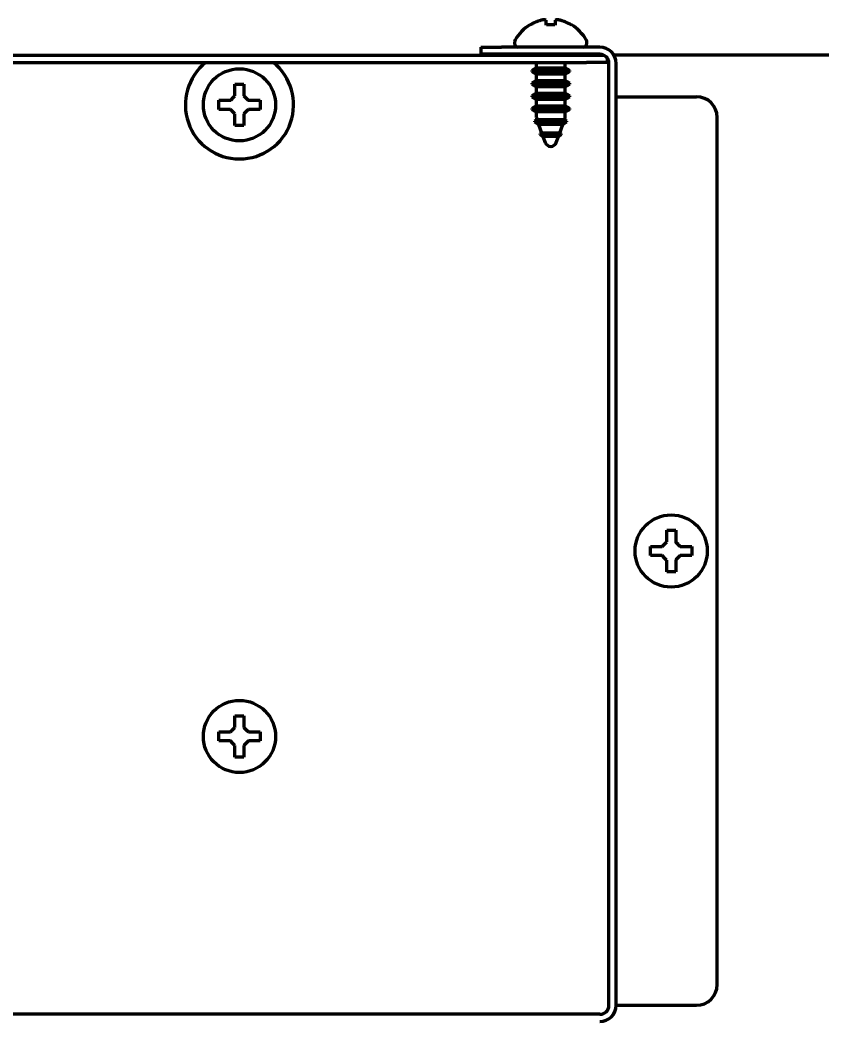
# Model space of a CAD drawing. Header units: inches. Extents: x -2898 to 7248, y 606 to 5598.
# Drawn here: x 2741 to 2829.9, y 4658.8 to 4769.3 of the extents above; entities that cross this region are included whole.
import ezdxf

# ---------------------------------------------------------------- set-up
doc = ezdxf.new("R2010")
doc.units = ezdxf.units.IN

msp = doc.modelspace()

# ---------------------------------------------------------------- linework, layer by layer
at = {"linetype": 'Continuous', "lineweight": 70}
for p, q in [((2797.5, 4768.74), (2797.5, 4768.78)), ((2802.1, 4768.78), (2802.1, 4768.74)), ((2795.8, 4766.9), (2795.8, 4766.7)), ((2803.8, 4766.7), (2803.8, 4766.9)), ((2697.85, 4765.4), (2803.75, 4765.4)), ((2792.05, 4766.3), (2794.35, 4766.3)), ((2792.05, 4766.3), (2792.05, 4765.5)), ((2794.35, 4765.5), (2792.05, 4765.5)), ((2805.25, 4766.3), (2794.35, 4766.3)), ((2805.25, 4765.5), (2794.35, 4765.5)), ((2798.2, 4765.5), (2798.2, 4765.4)), ((2801.4, 4765.4), (2801.4, 4765.5)), ((2803.75, 4765.4), (2805.68, 4765.4)), ((3043.13, 4765.4), (2806.81, 4765.4)), ((2697.85, 4764.6), (2803.75, 4764.6)), ((2798.2, 4764.6), (2798.2, 4763.99)), ((2801.4, 4763.99), (2801.4, 4764.6)), ((2806.05, 4764.6), (2803.75, 4764.6)), ((2806.05, 4765.1), (2806.05, 4764.6)), ((2806.25, 4660.1), (2806.25, 4764.5)), ((2807.05, 4660.1), (2807.05, 4764.5)), ((2798.2, 4763.99), (2797.7, 4763.7)), ((2797.7, 4763.7), (2797.7, 4763.6)), ((2797.7, 4763.7), (2799.8, 4763.7)), ((2801.9, 4763.6), (2797.7, 4763.6)), ((2797.7, 4763.6), (2798.2, 4763.31)), ((2798.2, 4763.99), (2799.8, 4763.99)), ((2798.2, 4763.31), (2798.2, 4762.59)), ((2801.4, 4763.31), (2798.2, 4763.31)), ((2799.8, 4763.99), (2801.4, 4763.99)), ((2799.8, 4763.7), (2801.9, 4763.7)), ((2801.9, 4763.7), (2801.4, 4763.99)), ((2801.4, 4763.31), (2801.9, 4763.6)), ((2801.4, 4762.59), (2801.4, 4763.31)), ((2801.9, 4763.6), (2801.9, 4763.7)), ((2798.2, 4762.59), (2797.7, 4762.3)), ((2797.7, 4762.3), (2797.7, 4762.2)), ((2797.7, 4762.3), (2799.8, 4762.3)), ((2801.9, 4762.2), (2797.7, 4762.2)), ((2797.7, 4762.2), (2798.2, 4761.91)), ((2798.2, 4762.59), (2799.8, 4762.59)), ((2799.8, 4762.59), (2801.4, 4762.59)), ((2799.8, 4762.3), (2801.9, 4762.3)), ((2801.9, 4762.3), (2801.4, 4762.59)), ((2801.4, 4761.91), (2801.9, 4762.2)), ((2801.9, 4762.2), (2801.9, 4762.3)), ((2798.2, 4761.19), (2797.7, 4760.9)), ((2797.7, 4760.9), (2797.7, 4760.8)), ((2797.7, 4760.9), (2799.8, 4760.9)), ((2801.4, 4761.91), (2798.2, 4761.91)), ((2798.2, 4761.91), (2798.2, 4761.19)), ((2798.2, 4761.19), (2799.8, 4761.19)), ((2799.8, 4761.19), (2801.4, 4761.19)), ((2799.8, 4760.9), (2801.9, 4760.9)), ((2801.4, 4761.19), (2801.4, 4761.91)), ((2801.9, 4760.9), (2801.4, 4761.19)), ((2801.9, 4760.8), (2801.9, 4760.9)), ((2763, 4759.9), (2763, 4760.4)), ((2763, 4759.4), (2763, 4759.9)), ((2767.6, 4760.4), (2767.6, 4759.9)), ((2767.6, 4759.9), (2767.6, 4759.4)), ((2801.9, 4760.8), (2797.7, 4760.8)), ((2797.7, 4760.8), (2798.2, 4760.51)), ((2798.2, 4759.79), (2797.7, 4759.5)), ((2801.4, 4760.51), (2798.2, 4760.51)), ((2798.2, 4760.51), (2798.2, 4759.79)), ((2798.2, 4759.79), (2799.8, 4759.79)), ((2799.8, 4759.79), (2801.4, 4759.79)), ((2801.4, 4760.51), (2801.9, 4760.8)), ((2801.4, 4759.79), (2801.4, 4760.51)), ((2801.9, 4759.5), (2801.4, 4759.79)), ((2807.05, 4760.8), (2808.05, 4760.8)), ((2808.05, 4760.8), (2815.95, 4760.8)), ((2797.7, 4759.5), (2797.7, 4759.4)), ((2797.7, 4759.5), (2799.8, 4759.5)), ((2801.9, 4759.4), (2797.7, 4759.4)), ((2797.7, 4759.4), (2798.2, 4759.11)), ((2801.4, 4759.11), (2798.2, 4759.11)), ((2798.2, 4759.11), (2798.2, 4758.58)), ((2799.8, 4759.5), (2801.9, 4759.5)), ((2801.4, 4759.11), (2801.9, 4759.4)), ((2801.4, 4758.58), (2801.4, 4759.11)), ((2801.9, 4759.4), (2801.9, 4759.5)), ((2798.27, 4758.26), (2797.99, 4758.1)), ((2797.99, 4758.1), (2799.8, 4758.1)), ((2797.99, 4758.1), (2797.99, 4758)), ((2801.6, 4758), (2797.99, 4758)), ((2797.99, 4758), (2798.46, 4757.73)), ((2798.24, 4758.32), (2798.27, 4758.26)), ((2798.27, 4758.26), (2801.33, 4758.26)), ((2801.14, 4757.73), (2798.46, 4757.73)), ((2798.46, 4757.73), (2798.79, 4756.81)), ((2799.8, 4758.1), (2801.6, 4758.1)), ((2800.8, 4756.81), (2801.14, 4757.73)), ((2801.14, 4757.73), (2801.6, 4758)), ((2801.33, 4758.26), (2801.35, 4758.32)), ((2801.6, 4758.1), (2801.33, 4758.26)), ((2801.6, 4758), (2801.6, 4758.1)), ((2818.25, 4662.4), (2818.25, 4758.5)), ((2798.79, 4756.81), (2798.6, 4756.7)), ((2798.6, 4756.7), (2798.6, 4756.6)), ((2798.6, 4756.7), (2800.99, 4756.7)), ((2800.99, 4756.6), (2798.6, 4756.6)), ((2798.6, 4756.6), (2798.94, 4756.4)), ((2798.79, 4756.81), (2800.8, 4756.81)), ((2800.65, 4756.4), (2800.99, 4756.6)), ((2800.99, 4756.7), (2800.8, 4756.81)), ((2800.99, 4756.6), (2800.99, 4756.7)), ((2798.94, 4756.4), (2799.19, 4755.73)), ((2800.65, 4756.4), (2798.94, 4756.4)), ((2800.41, 4755.73), (2800.65, 4756.4)), ((2810.85, 4710.45), (2810.85, 4710.95)), ((2810.85, 4709.95), (2810.85, 4710.45)), ((2815.45, 4710.95), (2815.45, 4710.45)), ((2815.45, 4710.45), (2815.45, 4709.95)), ((2763, 4689.9), (2763, 4690.4)), ((2767.6, 4690.4), (2767.6, 4689.9)), ((2763, 4689.4), (2763, 4689.9)), ((2767.6, 4689.9), (2767.6, 4689.4)), ((2807.05, 4660.1), (2808.05, 4660.1)), ((2808.05, 4660.1), (2815.95, 4660.1)), ((2805.25, 4659.1), (2697.85, 4659.1))]:
    msp.add_line(p, q, dxfattribs=at)
for centre in [(2765.3, 4759.9), (2813.15, 4710.45), (2765.3, 4689.9)]:
    msp.add_circle(centre, 4, dxfattribs=at)
for centre, radius, start, end in [((2800, 4764.68), 4.8, 121.3727, 149.6988), ((2799.6, 4764.68), 4.8, 30.3012, 58.6273), ((2796.2, 4766.9), 0.4, 149.6988, 180), ((2796.2, 4766.7), 0.4, 180, 270), ((2803.4, 4766.7), 0.4, 270, 0), ((2803.4, 4766.9), 0.4, 0, 30.3012), ((2805.25, 4764.5), 1.8, 0, 90), ((2805.25, 4764.5), 1, 0, 90), ((2765.3, 4759.9), 6, 128.43, 270), ((2765.3, 4759.9), 6, 270, 51.57), ((2815.95, 4758.5), 2.3, 0, 90), ((2798.95, 4758.58), 0.75, 180, 200), ((2800.65, 4758.58), 0.75, 340, 0), ((2799.8, 4755.95), 0.65, 200, 340), ((2815.95, 4662.4), 2.3, 270, 0), ((2805.25, 4660.1), 1, 270, 0), ((2805.25, 4660.1), 1.8, 270, 0)]:
    msp.add_arc(centre, radius, start, end, dxfattribs=at)
for points in [[(2798.8, 4769.29), (2798.74, 4769.28), (2798.63, 4769.25), (2798.47, 4769.2), (2798.31, 4769.14), (2798.16, 4769.08), (2798.01, 4769.02), (2797.85, 4768.94), (2797.68, 4768.85), (2797.56, 4768.78), (2797.5, 4768.74)], [(2799.3, 4769.29), (2799.27, 4769.3), (2799.22, 4769.3), (2799.15, 4769.31), (2799.07, 4769.31), (2799, 4769.31), (2798.93, 4769.31), (2798.87, 4769.3), (2798.82, 4769.3), (2798.8, 4769.29)], [(2800.3, 4768.74), (2800.13, 4768.76), (2799.8, 4768.79), (2799.46, 4768.76), (2799.3, 4768.74)], [(2800.8, 4769.29), (2800.77, 4769.3), (2800.73, 4769.3), (2800.65, 4769.31), (2800.58, 4769.31), (2800.51, 4769.31), (2800.44, 4769.31), (2800.37, 4769.3), (2800.32, 4769.3), (2800.3, 4769.29)], [(2800.3, 4769.29), (2800.3, 4769.28), (2800.3, 4769.25), (2800.3, 4769.2), (2800.3, 4769.14), (2800.3, 4769.08), (2800.3, 4769.02), (2800.3, 4768.94), (2800.3, 4768.85), (2800.3, 4768.78), (2800.3, 4768.74)], [(2764.8, 4760.9), (2764.8, 4760.95), (2764.8, 4761.06), (2764.8, 4761.22), (2764.8, 4761.38), (2764.8, 4761.54), (2764.8, 4761.69), (2764.8, 4761.84), (2764.8, 4762.01), (2764.8, 4762.13), (2764.8, 4762.2)], [(2764.8, 4762.2), (2764.96, 4762.2), (2765.3, 4762.2), (2765.63, 4762.2), (2765.8, 4762.2)], [(2764.3, 4760.4), (2764.32, 4760.42), (2764.37, 4760.47), (2764.44, 4760.54), (2764.51, 4760.61), (2764.58, 4760.68), (2764.65, 4760.75), (2764.73, 4760.83), (2764.77, 4760.87), (2764.8, 4760.9)], [(2765.8, 4760.9), (2765.82, 4760.87), (2765.87, 4760.82), (2765.95, 4760.75), (2766.02, 4760.68), (2766.09, 4760.6), (2766.16, 4760.54), (2766.23, 4760.47), (2766.27, 4760.42), (2766.3, 4760.4)], [(2766.3, 4760.4), (2766.35, 4760.4), (2766.46, 4760.4), (2766.62, 4760.4), (2766.78, 4760.4), (2766.94, 4760.4), (2767.09, 4760.4), (2767.24, 4760.4), (2767.41, 4760.4), (2767.53, 4760.4), (2767.6, 4760.4)], [(2764.3, 4759.4), (2764.24, 4759.4), (2764.13, 4759.4), (2763.97, 4759.4), (2763.81, 4759.4), (2763.66, 4759.4), (2763.51, 4759.4), (2763.35, 4759.4), (2763.18, 4759.4), (2763.06, 4759.4), (2763, 4759.4)], [(2764.8, 4758.9), (2764.77, 4758.92), (2764.72, 4758.98), (2764.65, 4759.05), (2764.57, 4759.12), (2764.5, 4759.19), (2764.43, 4759.26), (2764.37, 4759.33), (2764.32, 4759.37), (2764.3, 4759.4)], [(2766.3, 4759.4), (2766.27, 4759.37), (2766.23, 4759.33), (2766.15, 4759.26), (2766.08, 4759.18), (2766.01, 4759.11), (2765.94, 4759.04), (2765.87, 4758.97), (2765.82, 4758.92), (2765.8, 4758.9)], [(2765.8, 4758.9), (2765.8, 4758.84), (2765.8, 4758.74), (2765.8, 4758.57), (2765.8, 4758.41), (2765.8, 4758.26), (2765.8, 4758.11), (2765.8, 4757.95), (2765.8, 4757.79), (2765.8, 4757.66), (2765.8, 4757.6)], [(2765.8, 4757.6), (2765.63, 4757.6), (2765.3, 4757.6), (2764.96, 4757.6), (2764.8, 4757.6)], [(2812.65, 4711.45), (2812.65, 4711.5), (2812.65, 4711.61), (2812.65, 4711.77), (2812.65, 4711.93), (2812.65, 4712.09), (2812.65, 4712.24), (2812.65, 4712.39), (2812.65, 4712.56), (2812.65, 4712.68), (2812.65, 4712.75)], [(2812.65, 4712.75), (2812.81, 4712.75), (2813.15, 4712.75), (2813.48, 4712.75), (2813.65, 4712.75)], [(2812.15, 4710.95), (2812.17, 4710.97), (2812.22, 4711.02), (2812.29, 4711.09), (2812.36, 4711.16), (2812.43, 4711.23), (2812.5, 4711.3), (2812.58, 4711.38), (2812.62, 4711.42), (2812.65, 4711.45)], [(2813.65, 4711.45), (2813.67, 4711.42), (2813.72, 4711.37), (2813.8, 4711.3), (2813.87, 4711.23), (2813.94, 4711.15), (2814.01, 4711.09), (2814.08, 4711.02), (2814.12, 4710.97), (2814.15, 4710.95)], [(2814.15, 4710.95), (2814.2, 4710.95), (2814.31, 4710.95), (2814.47, 4710.95), (2814.63, 4710.95), (2814.79, 4710.95), (2814.94, 4710.95), (2815.09, 4710.95), (2815.26, 4710.95), (2815.38, 4710.95), (2815.45, 4710.95)], [(2812.15, 4709.95), (2812.09, 4709.95), (2811.98, 4709.95), (2811.82, 4709.95), (2811.66, 4709.95), (2811.51, 4709.95), (2811.36, 4709.95), (2811.2, 4709.95), (2811.03, 4709.95), (2810.91, 4709.95), (2810.85, 4709.95)], [(2812.65, 4709.45), (2812.62, 4709.47), (2812.57, 4709.53), (2812.5, 4709.6), (2812.42, 4709.67), (2812.35, 4709.74), (2812.28, 4709.81), (2812.22, 4709.88), (2812.17, 4709.92), (2812.15, 4709.95)], [(2814.15, 4709.95), (2814.12, 4709.92), (2814.08, 4709.88), (2814, 4709.81), (2813.93, 4709.73), (2813.86, 4709.66), (2813.79, 4709.59), (2813.72, 4709.52), (2813.67, 4709.47), (2813.65, 4709.45)], [(2813.65, 4709.45), (2813.65, 4709.39), (2813.65, 4709.29), (2813.65, 4709.12), (2813.65, 4708.96), (2813.65, 4708.81), (2813.65, 4708.66), (2813.65, 4708.5), (2813.65, 4708.34), (2813.65, 4708.21), (2813.65, 4708.15)], [(2813.65, 4708.15), (2813.48, 4708.15), (2813.15, 4708.15), (2812.81, 4708.15), (2812.65, 4708.15)], [(2764.8, 4690.9), (2764.8, 4690.95), (2764.8, 4691.06), (2764.8, 4691.22), (2764.8, 4691.38), (2764.8, 4691.54), (2764.8, 4691.69), (2764.8, 4691.84), (2764.8, 4692.01), (2764.8, 4692.13), (2764.8, 4692.2)], [(2764.8, 4692.2), (2764.96, 4692.2), (2765.3, 4692.2), (2765.63, 4692.2), (2765.8, 4692.2)], [(2764.3, 4690.4), (2764.32, 4690.42), (2764.37, 4690.47), (2764.44, 4690.54), (2764.51, 4690.61), (2764.58, 4690.68), (2764.65, 4690.75), (2764.73, 4690.83), (2764.77, 4690.87), (2764.8, 4690.9)], [(2765.8, 4690.9), (2765.82, 4690.87), (2765.87, 4690.82), (2765.95, 4690.75), (2766.02, 4690.68), (2766.09, 4690.6), (2766.16, 4690.54), (2766.23, 4690.47), (2766.27, 4690.42), (2766.3, 4690.4)], [(2766.3, 4690.4), (2766.35, 4690.4), (2766.46, 4690.4), (2766.62, 4690.4), (2766.78, 4690.4), (2766.94, 4690.4), (2767.09, 4690.4), (2767.24, 4690.4), (2767.41, 4690.4), (2767.53, 4690.4), (2767.6, 4690.4)], [(2764.3, 4689.4), (2764.24, 4689.4), (2764.13, 4689.4), (2763.97, 4689.4), (2763.81, 4689.4), (2763.66, 4689.4), (2763.51, 4689.4), (2763.35, 4689.4), (2763.18, 4689.4), (2763.06, 4689.4), (2763, 4689.4)], [(2764.8, 4688.9), (2764.77, 4688.92), (2764.72, 4688.98), (2764.65, 4689.05), (2764.57, 4689.12), (2764.5, 4689.19), (2764.43, 4689.26), (2764.37, 4689.33), (2764.32, 4689.37), (2764.3, 4689.4)], [(2766.3, 4689.4), (2766.27, 4689.37), (2766.23, 4689.33), (2766.15, 4689.26), (2766.08, 4689.18), (2766.01, 4689.11), (2765.94, 4689.04), (2765.87, 4688.97), (2765.82, 4688.92), (2765.8, 4688.9)], [(2765.8, 4688.9), (2765.8, 4688.84), (2765.8, 4688.74), (2765.8, 4688.57), (2765.8, 4688.41), (2765.8, 4688.26), (2765.8, 4688.11), (2765.8, 4687.95), (2765.8, 4687.79), (2765.8, 4687.66), (2765.8, 4687.6)], [(2765.8, 4687.6), (2765.63, 4687.6), (2765.3, 4687.6), (2764.96, 4687.6), (2764.8, 4687.6)]]:
    msp.add_open_spline(points, degree=3, dxfattribs=at)
for points in [[(2799.3, 4768.74), (2799.3, 4768.87), (2799.3, 4768.98), (2799.3, 4769.11), (2799.3, 4769.15), (2799.3, 4769.23), (2799.3, 4769.26), (2799.3, 4769.29)], [(2802.1, 4768.74), (2801.89, 4768.87), (2801.68, 4768.98), (2801.36, 4769.11), (2801.25, 4769.15), (2801.03, 4769.23), (2800.91, 4769.26), (2800.8, 4769.29)], [(2765.8, 4762.2), (2765.8, 4761.99), (2765.8, 4761.79), (2765.8, 4761.46), (2765.8, 4761.35), (2765.8, 4761.13), (2765.8, 4761.01), (2765.8, 4760.9)], [(2763, 4760.4), (2763.2, 4760.4), (2763.41, 4760.4), (2763.73, 4760.4), (2763.84, 4760.4), (2764.07, 4760.4), (2764.18, 4760.4), (2764.3, 4760.4)], [(2764.8, 4757.6), (2764.8, 4757.8), (2764.8, 4758.01), (2764.8, 4758.34), (2764.8, 4758.45), (2764.8, 4758.67), (2764.8, 4758.78), (2764.8, 4758.9)], [(2767.6, 4759.4), (2767.39, 4759.4), (2767.18, 4759.4), (2766.86, 4759.4), (2766.75, 4759.4), (2766.53, 4759.4), (2766.41, 4759.4), (2766.3, 4759.4)], [(2813.65, 4712.75), (2813.65, 4712.54), (2813.65, 4712.34), (2813.65, 4712.01), (2813.65, 4711.9), (2813.65, 4711.68), (2813.65, 4711.56), (2813.65, 4711.45)], [(2810.85, 4710.95), (2811.05, 4710.95), (2811.26, 4710.95), (2811.58, 4710.95), (2811.69, 4710.95), (2811.92, 4710.95), (2812.03, 4710.95), (2812.15, 4710.95)], [(2812.65, 4708.15), (2812.65, 4708.35), (2812.65, 4708.56), (2812.65, 4708.89), (2812.65, 4709), (2812.65, 4709.22), (2812.65, 4709.33), (2812.65, 4709.45)], [(2815.45, 4709.95), (2815.24, 4709.95), (2815.03, 4709.95), (2814.71, 4709.95), (2814.6, 4709.95), (2814.38, 4709.95), (2814.26, 4709.95), (2814.15, 4709.95)], [(2765.8, 4692.2), (2765.8, 4691.99), (2765.8, 4691.79), (2765.8, 4691.46), (2765.8, 4691.35), (2765.8, 4691.13), (2765.8, 4691.01), (2765.8, 4690.9)], [(2763, 4690.4), (2763.2, 4690.4), (2763.41, 4690.4), (2763.73, 4690.4), (2763.84, 4690.4), (2764.07, 4690.4), (2764.18, 4690.4), (2764.3, 4690.4)], [(2767.6, 4689.4), (2767.39, 4689.4), (2767.18, 4689.4), (2766.86, 4689.4), (2766.75, 4689.4), (2766.53, 4689.4), (2766.41, 4689.4), (2766.3, 4689.4)], [(2764.8, 4687.6), (2764.8, 4687.8), (2764.8, 4688.01), (2764.8, 4688.34), (2764.8, 4688.45), (2764.8, 4688.67), (2764.8, 4688.78), (2764.8, 4688.9)]]:
    msp.add_open_spline(points, degree=3, knots=[0, 0, 0, 0, 0.5, 0.5, 0.75, 0.75, 1, 1, 1, 1], dxfattribs=at)

doc.saveas('drawing.dxf')
